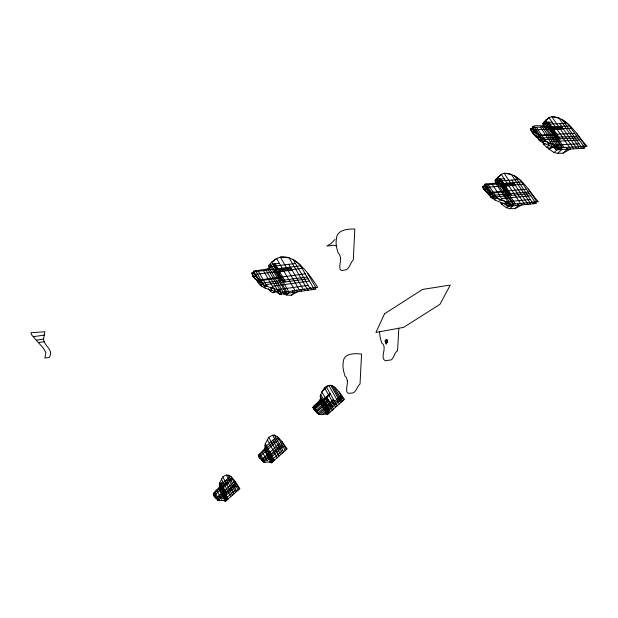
<?xml version="1.0" encoding="UTF-8"?>
<svg xmlns="http://www.w3.org/2000/svg" width="618" height="618" viewBox="0 0 618 618"><rect width="100%" height="100%" fill="white"/><g stroke="black" fill="none" stroke-linecap="round" stroke-linejoin="round"><path stroke-width="0.93" d="M386.142 343.979L386.18 342.225L385.122 341.051L385.987 339.73L386.953 339.661L387.355 341.816L386.142 343.979L385.122 341.051L386.072 340.047L387.069 340.703M547.61 122.217L551.086 127.285L551.457 129.108L553.334 129.71L553.689 129.015L551.557 127.13L548.181 122.202M222.774 488.305L223.477 487.092L222.48 486.312L222.38 488.089L225.106 492.747M398.834 328.189L397.559 350.715C393.643 352.615 394.045 361.082 388.985 360.155C387.934 360.309 386.683 360.866 385.485 360.765C379.158 358.061 388.081 346.968 381.708 343.005L380.271 337.915L379.452 331.742M499.769 179.104L503.037 184.071L503.338 185.894L505.2 186.427L505.57 185.709L503.523 183.894L500.341 179.058M312.94 407.432C314.801 403.361 322.055 401.654 320.217 396.092L321.847 391.943L324.481 387.741C333.187 379.807 339.931 393.82 344.55 399.243L327.223 414.686L325.022 413.89C319.305 416.563 315.118 411.928 312.94 407.432L319.576 401.406M314.886 287.579L315.976 289.077L279.877 294.33C273.473 288.807 262.913 290.221 258.1 282.519L257.984 281.746L253.017 276.3L251.858 272.955L253.805 272.291L261.738 286.265M281.599 292.546C275.188 287.015 264.62 288.413 259.799 280.711L259.676 279.939L254.709 274.477L253.542 271.132L267.864 268.938L269.34 268.158L270.653 266.319L270.437 263.569C288.428 243.492 309.062 273.666 317.714 287.331L281.599 292.546L279.877 294.33M223.561 487.687L223.291 486.351L222.202 486.227L221.684 488.722L223.206 488.506L223.561 487.687L226.381 493.071M43.538 339.097L44.867 331.735L30.9 332.731L31.541 334.771L43.376 348.197L45.917 352.654L44.882 358.069L49.278 357.351C54.23 349.803 43.932 346.072 43.538 339.097L36.323 340.194M279.707 271.665L278.463 269.587L276.949 269.518L276.98 271.588L278.625 272.384L279.707 271.665L292.036 270.058M219.174 487.687L219.722 482.859L222.812 476.911C230.838 470.321 235.875 483.863 239.9 488.483L225.462 501.399L223.592 500.549L218.123 500.48L216.207 498.208C210.205 494.639 215.612 490.468 219.174 487.687L226.064 500.858M264.743 448.722L265.369 443.639L268.753 437.305L272.646 435.211L274.438 435.087L277.806 437.019L281.808 441.406L287.154 448.877L271.449 462.89L269.433 462.063L263.523 462.171L259.066 457.328L258.363 455.273L264.743 448.722L272.105 462.303M553.203 130.406L554.13 129L553.249 127.972L550.97 126.752L550.205 127.107L550.035 129.17L553.203 130.406L559.027 138.911M505.03 187.13L506.011 185.67L505.176 184.666L502.944 183.538L502.171 183.932L501.909 186.018L505.03 187.13L510.522 195.473M387.107 342.658L387.069 340.595M386.953 339.661L387.355 341.816M544.69 125.469L545.447 123.971L544.806 121.53L545.601 120.379L548.969 117.629L551.712 116.601C568.614 117.551 576.803 135.512 587.1 146.265L558.734 147.895C552.84 142.542 542.89 142.526 538.873 135.033C531.024 127.408 528.691 124.542 543.631 126.041L544.69 125.469L559.97 147.826M279.877 272.098L280.371 271.147L279.514 270.058L276.934 268.915L275.891 269.417L275.172 271.82L278.865 272.886L279.877 272.098L285.508 281.893M509.873 204.55L505.995 201.877L494.57 196.918L486.729 188.529L484.357 184.682L485.879 183.901L495.636 183.137L496.717 182.519L497.536 180.966L496.988 178.525L497.83 177.335L501.306 174.407L504.087 173.249C520.665 173.334 528.568 191.248 538.332 201.692L509.873 204.55L506.497 207.748L501.646 204.311L500.495 202.758M543.415 125.925L542.774 123.484L546.945 119.575L543.57 122.333L544.844 124.195L546.15 124.148M495.636 182.766L495.095 180.332L501.306 174.407L520.495 203.484M268.088 269.355L268.969 268.127L268.745 265.377L270.027 263.948L271.178 265.964M385.74 341.901L385.292 342.38L386.907 342.202M268.366 288.776L270.39 291.402L271.665 290.074M270.39 291.402L273.063 292.747L275.049 290.676M281.445 294.106L279.645 290.947L275.535 291.534L274.686 292.422L273.063 292.747M335.018 239.405L330.792 243.778L326.899 246.018L333.697 245.222L335.968 245.864M283.484 293.859L286.582 295.025L289.085 292.453M286.582 295.025L291.271 295.304L294.57 291.92M559.622 149.664L557.629 146.744L552.67 147.022L551.65 147.988L549.742 148.474L546.667 147.432L543.832 144.465L545.068 143.299M546.667 147.432L549.224 145.029M547.71 147.54L548.923 149.123L550.314 147.818M549.742 148.474L552.129 146.227M533.604 128.281C526.049 127.571 535.111 135.272 536.818 137.003C540.82 144.488 550.769 144.488 556.663 149.834L558.734 147.895M548.923 149.123L554.091 152.53L557.482 149.363M501.646 204.311L503.013 203.036M554.091 152.53L557.652 153.364L561.824 149.486M557.652 153.364L563.091 153.164L568.012 148.598M506.497 207.748L509.835 208.66L513.319 205.454M509.835 208.66L514.918 208.645L518.842 205.037M220.302 483.964L222.828 481.654M220.132 485.763L229.324 477.359M224.257 491.503L216.308 498.703L213.334 494.276L231.572 477.644M265.794 446.667L275.79 437.559M222.843 486.296L227.71 481.87M223.291 486.351L227.872 482.179M213.975 495.736L232.314 479.05M223.461 487.432L228.312 483.021M258.386 455.821L278.224 437.776M312.978 407.725L322.109 399.437M259.066 457.328L279.019 439.228M313.311 408.537L330.02 393.388M313.712 409.294L330.445 394.137M216.207 498.208L233.952 482.14M314.23 409.935L327.308 398.092M261.468 459.846L280.765 442.418M315.327 411.094L328.127 399.529M217.227 499.854L234.886 483.917M261.569 460.356L270.213 452.554M218.911 499.808L235.419 484.921M316.323 411.858L328.761 400.642M316.431 412.399L329 401.067M262.557 461.538L281.762 444.242M236.099 486.204L221.468 499.367L217.042 490.893M317.505 413.604L333.396 399.321M264.373 461.437L282.333 445.284M318.556 414.23L333.99 400.371M283.059 446.613L267.146 460.889L262.418 452.152M223.592 500.549L235.79 489.61M320.093 414.493L341.097 395.659M322.658 414.176L341.862 396.995M269.433 462.063L282.704 450.19M325.022 413.89L342.565 398.224M498.726 176.787L495.937 179.135L497.938 182.179M499.421 176.2L497.807 177.281L515.373 204.002M272.723 261.7L274.199 260.804M563.091 153.164L570.599 149.015L548.969 117.629L545.601 120.379L564.226 147.578M291.271 295.304L297.621 291.75L296.555 289.888M514.918 208.645L521.924 204.913L520.812 203.229M503.037 184.071L503.523 183.894M551.086 127.285L551.557 127.13M38.44 342.596L44.133 341.723M33.256 336.717L44.264 335.072M308.15 285.354L277.258 289.742L265.531 269.224M272.43 287.787L270.645 288.034L271.982 290.39M264.272 286.389L267.625 285.918M272.353 286.234L309.448 281.066M260.116 284.96L263.222 284.535L265.323 288.243M265.979 284.581L308.112 278.78M261.028 282.125L258.1 282.519L257.984 281.746L253.017 276.3L251.858 272.955L255.304 279.042M261.823 283.152L307.069 276.98M257.003 277.227L253.542 271.132L254.709 274.477L259.676 279.939L305.23 273.828M280.757 277.891L259.799 280.711L259.676 279.939M257.984 281.746L260.611 281.391M253.017 276.3L255.867 275.929M278.463 269.587L290.839 267.996M251.781 273.689L254.407 273.357M279.514 270.058L291.163 268.552M254.709 274.477L302.032 268.328M253.473 271.866L300.572 265.833M272.067 266.42L295.443 263.469M272.87 264.156L279.382 263.345M505.995 201.877L530.337 199.49M492.245 198.386L483.979 185.717C479.568 187.107 487.625 192.468 488.614 194.237L490.769 197.157L495.397 200.286L504.072 203.67L509.039 203.175M502.805 200.054L499.653 200.363L498.726 198.942M530.816 195.782L501.577 198.563L492.291 184.38M490.769 197.157L494.794 196.787M496.215 196.802L529.433 193.704M494.3 198.61L498.262 198.231M492.677 195.35L528.344 192.074M507.231 191.619L490.723 193.11L485.787 187.393L484.396 184.396L488.004 189.911M486.096 191.734L482.503 186.211L483.886 189.208L488.22 193.967L491.287 193.99M491.719 194.655L488.815 194.917L488.614 194.237M490.522 192.422L526.443 189.208M483.886 189.208L487.934 188.861M485.787 187.393L523.122 184.21M505.547 186.095L515.281 185.261M484.442 185.037L521.615 181.939M504.273 184.21L514.037 183.384M505.176 184.666L514.377 183.894M482.542 186.86L486.412 186.528M497.135 180.966L497.876 180.904M498.687 181.113L517.15 179.622M499.027 179.158L504.172 178.756M556.663 149.834L585.03 148.166L583.33 146.049M554.748 145.083L579.02 143.747M548.12 143.554L550.229 143.438L552.67 147.022M542.689 141.584L546.644 141.383L549.603 145.724M550.19 141.599L579.344 140.085M539.089 139.992L543.902 139.753M544.752 139.629L577.884 137.968M539.947 137.551C535.42 138.517 532.314 132.283 530.383 128.776L534.199 134.407M541.144 138.03L576.733 136.3M555.574 134.956L539.105 135.721L533.929 129.834L532.422 126.806L536.246 132.437M536.818 137.003L539.483 136.872M538.873 135.033L574.717 133.388M531.882 131.812L535.93 131.634L543.848 143.299M530.445 129.417L534.315 129.262M533.929 129.834L571.194 128.289M553.674 129.401L563.392 128.992M532.484 127.439L569.595 125.972M552.322 127.47L562.071 127.084M553.249 127.972L562.426 127.594M546.613 124.172L565.037 123.476M546.876 122.248L552.013 122.063M504.072 203.67L507.942 206.342L536.401 203.438L535.319 202.071M576.555 133.225L585.632 146.35M583.747 146.458L568.761 124.759L562.318 119.537L581.005 146.62M581.971 145.933L583.562 148.25M580.217 146.234L581.677 148.359M578.765 146.744L558.942 117.992L551.712 116.601L572.677 147.099M577.946 147.084L578.935 148.521M559.73 123.677L575.729 146.922M575.211 146.497L576.694 148.652M572.175 146.675L573.659 148.83M548.676 122.179L552.067 127.13M553.89 129.795L560.101 138.857M565.764 147.038L567.254 149.208M547.193 122.233L551.032 127.849M552.283 129.741L557.421 137.242M550.962 129.286L556.439 137.289M544.806 121.53L562.689 147.671M545.447 123.971L561.7 147.725M560.657 147.331L562.148 149.51M542.774 123.484L544.126 125.462M559.12 147.416L560.619 149.602M543.631 126.041L558.394 147.656M541.793 126.103L557.892 149.765M552.052 143.337L556.316 149.595M540.325 127.13L551.673 143.778M536.354 127.293L545.918 141.344M533.882 126.373L542.674 139.313M531.843 128.351L540.611 141.275M528.297 188.969L536.857 201.839M534.964 202.032L520.827 180.757L514.585 175.751L532.206 202.31M533.867 201.986L534.933 203.592M531.658 201.7L533.04 203.786M529.966 202.534L511.271 174.33L504.087 173.249L523.848 203.144M529.348 202.658L530.283 204.064M526.636 202.179L528.042 204.295M511.835 180.047L526.915 202.843M524.056 203.191L524.991 204.604M517.629 203.84L518.564 205.261M500.827 179.019L504.025 183.87M505.748 186.481L511.596 195.373M499.344 179.135L502.967 184.635M504.141 186.497L508.985 193.851M502.836 186.103L507.996 193.944M496.988 178.525L513.836 204.156M497.536 180.966L512.84 204.257M512.507 204.349L513.45 205.779M496.717 182.519L511.109 204.427M495.095 180.332L496.795 182.92M510.97 204.504L511.913 205.933M509.51 203.894L510.916 206.033M495.636 183.137L509.541 204.326M506.381 201.947L509.178 206.211M504.056 200.68L507.61 206.111M488.313 184.712L497.32 198.486M485.879 183.901L494.161 196.578M488.892 190.329L495.397 200.286M307.586 273.426L315.844 287.602M313.45 287.942L299.815 264.527L292.971 259.22L309.958 288.451M313.141 287.687L314.114 289.348M310.383 287.409L311.711 289.703M307.324 288.66L308.22 290.205M307.115 288.861L289.1 257.814L280.325 257.049L299.351 289.981M304.481 289.07L305.377 290.622M288.714 264.319L303.245 289.417M300.611 289.626L301.514 291.186M295.095 290.599L276.625 258.556L271.711 262.14L288.598 291.541M292.461 290.808L293.365 292.368M275.149 263.871L278.224 269.224M274.531 263.948L277.59 269.278M273.805 264.041L276.949 269.518M278.865 272.886L284.141 282.078M273.272 264.11L276.748 270.166M277.868 272.221L282.526 280.325M276.316 271.85L281.275 280.495M270.437 263.569L286.644 291.82M285.964 291.742L286.868 293.318M270.653 266.319L285.377 292.005M268.745 265.377L270.383 268.227M284.017 292.028L284.913 293.604M269.34 268.158L283.175 292.322M282.75 292.206L283.654 293.782M338.757 391.557L343.623 400.07M267.864 268.938L281.229 292.306M334.4 387.084L342.434 401.128M332.291 385.702L341.553 401.916M276.532 288.884L279.506 294.091M330.73 385.176L340.711 402.666M273.565 288.081L275.535 291.534M263.43 270.591L273.697 288.598M339.321 403.902L328.761 385.377L321.847 391.943L332.221 410.228M326.25 386.768L337.127 405.864M258.386 271.24L267.03 286.435M324.481 387.741L335.574 407.247M255.489 270.468L263.438 284.458M326.466 396.601L333.535 409.062M320.727 394.578L330.476 411.789M320.217 396.092L329.564 412.6M320.495 398.146L328.969 413.125M319.993 399.977L327.949 414.037M319.359 401.036L327.038 414.616M313.797 406.057L318.324 414.099M313.357 406.544L314.917 409.309M281.808 441.406L286.312 449.626M277.806 437.019L285.238 450.584M274.438 435.087L283.677 451.982M542.565 142.148L543.832 144.465M272.646 435.211L282.418 453.102M272.862 440.225L280.719 454.624M268.753 437.305L279.019 456.138M267.246 439.537L277.173 457.784M265.369 443.639L274.392 460.263M264.913 445.053L273.565 460.997M265.184 447.007L273.032 461.476M264.172 449.703L271.271 462.82M260.363 454.014L264.929 462.465M259.12 454.269L263.314 462.032M258.363 455.273L260.186 458.656M234.91 481.206L239.127 489.178M238.139 490.059L231.186 476.911L228.057 474.972L236.702 491.341M226.397 475.033L235.543 492.376M226.628 479.823L233.983 493.774M222.812 476.911L232.422 495.172M221.429 478.996L230.723 496.687M221.182 483.16L222.727 486.103M220.943 483.376L222.48 486.312M220.665 483.631L222.241 486.652M223.206 488.506L225.848 493.55M220.456 483.824L222.202 487.154M219.722 482.859L228.173 498.973M223.701 491.426L224.62 493.187M219.313 484.195L227.409 499.653M219.568 486.065L226.922 500.093M218.648 488.614L225.3 501.322M215.157 492.616L219.429 500.812M214.006 492.816L217.93 500.348M215.018 497.034L213.31 493.759L213.334 494.276M386.18 342.225L386.544 343.175M385.377 340.757L385.431 341.383M340.549 257.93C341.352 260.974 336.663 272.638 343.932 270.19C349.417 270.344 349.788 263.245 353.318 259.846L354.817 229.031C347.555 228.822 336.346 229.788 336.37 239.467C335.497 244.087 336.856 248.791 338.208 253.187L339.568 254.461L340.549 257.93M347.355 380.951C348.089 384.118 343.562 394.987 350.707 393.172C356.014 393.851 356.563 387.015 360.039 383.925L361.561 354.06C354.724 353.287 343.268 352.978 343.214 362.604C342.341 367.154 343.724 371.789 345.029 376.123L346.381 377.482L347.355 380.951M384.543 313.774L375.968 332.43L403.624 327.362L439.962 304.311L450.29 285.068L422.565 289.433L384.543 313.774"/></g></svg>
